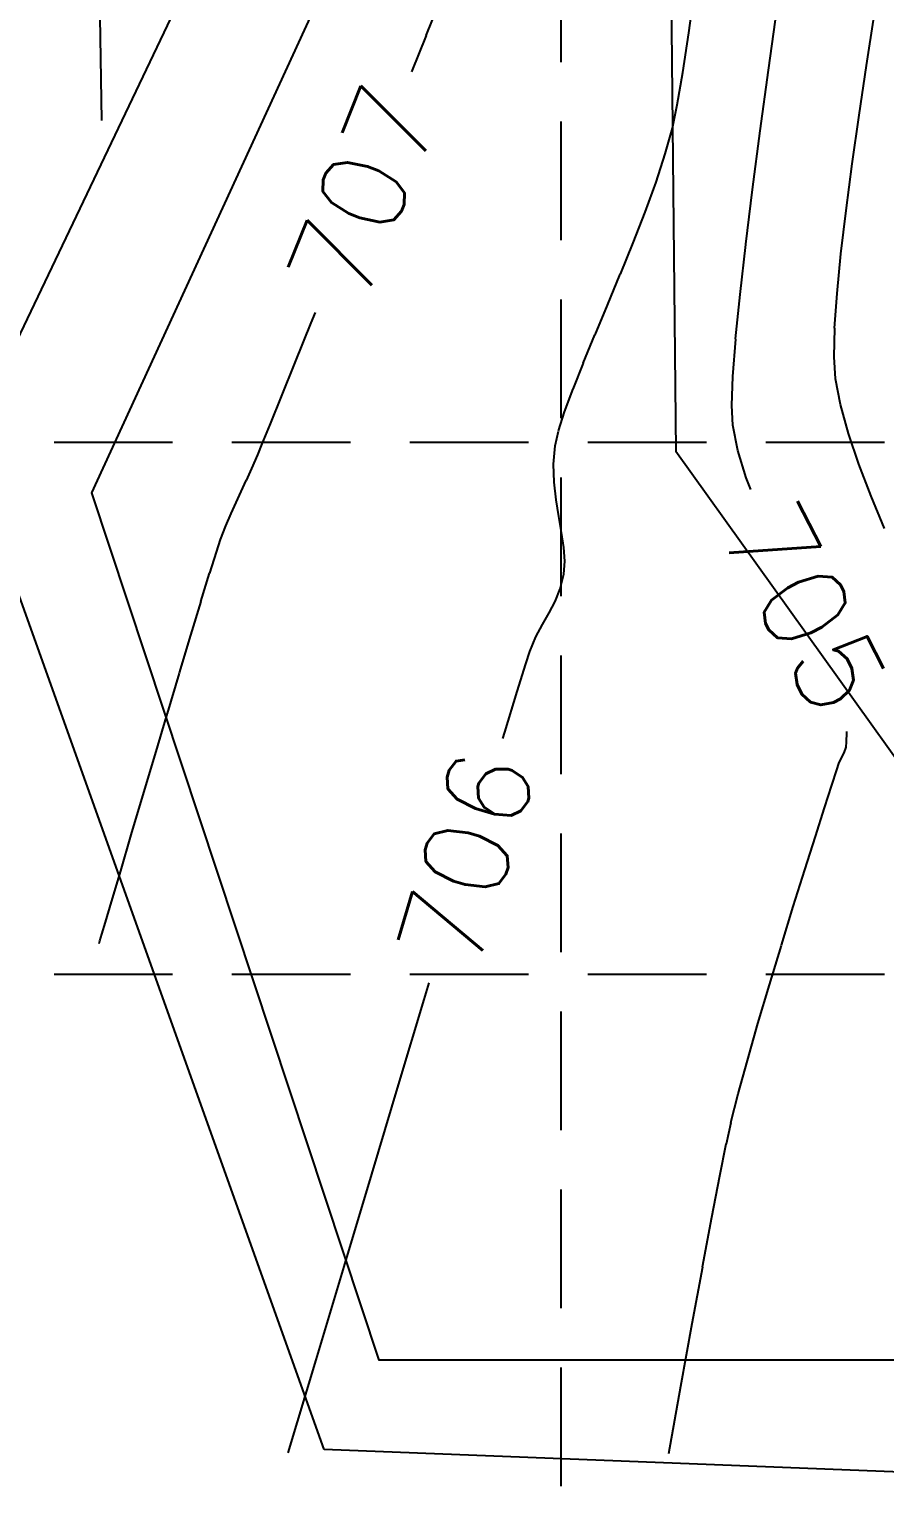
# Model space of a CAD drawing. Extents: x 5513 to 6525, y 3862 to 5479.
# Drawn here: x 5867.7 to 5908.3, y 4267.5 to 4337 of the extents above; entities that cross this region are included whole.
import ezdxf

# ---------------------------------------------------------------- set-up
doc = ezdxf.new("R2010")
doc.units = 0
doc.header["$LTSCALE"] = 50
doc.header["$MEASUREMENT"] = 0
doc.linetypes.add('HIDDEN', pattern=[0.375, 0.25, -0.125])
for name, color, linetype in [('CONT-MJR', 6, 'Continuous'), ('CONT-MNR', 14, 'Continuous'), ('GRID', 254, 'HIDDEN'), ('SRF-FLT', 7, 'Continuous'), ('v-prop-adjn', 2, 'Continuous'), ('v-topo-bndy', 140, 'Continuous'), ('V-TOPO-BNDY-2', 7, 'Continuous'), ('v-topo-break', 150, 'Continuous')]:
    doc.layers.add(name, color=color, linetype=linetype)
doc.styles.add('L80', font='simplex', dxfattribs={"height": 4})

msp = doc.modelspace()

# ---------------------------------------------------------------- linework, layer by layer
at = {"layer": 'CONT-MJR', "color": 42, "extrusion": (0.990319, -0.138807, 0), "elevation": 5243.876}
msp.add_lwpolyline([(5112.468, 705), (5115.437, 705)], dxfattribs=at)
at = {"layer": 'CONT-MJR', "color": 42, "elevation": 705}
for points in [[(5902.367, 4332.204), (5902.76, 4335.089)], [(5901.682, 4326.826), (5902.004, 4329.431)], [(5901.071, 4320.566), (5901.205, 4322.337)], [(5901.022, 4319.184), (5901.071, 4320.566)], [(5901.708, 4315.753), (5901.314, 4317.047)], [(5906.439, 4302.987), (5906.463, 4303.243)], [(5906.228, 4302.486), (5906.352, 4302.715)], [(5904.484, 4297.173), (5904.985, 4298.757)], [(5902.807, 4291.72), (5903.373, 4293.591)], [(5901.328, 4286.553), (5901.762, 4288.138)], [(5898.03, 4269.501), (5898.605, 4272.692)]]:
    msp.add_lwpolyline(points, dxfattribs=at)
at = {"layer": 'CONT-MJR', "color": 42, "extrusion": (0.99155, -0.129722, 0), "elevation": 5290.512}
msp.add_lwpolyline([(5058.47, 705), (5061.266, 705)], dxfattribs=at)
at = {"layer": 'CONT-MJR', "color": 42, "extrusion": (0.993645, -0.112557, 0), "elevation": 5377.166}
msp.add_lwpolyline([(4961.205, 705), (4963.603, 705)], dxfattribs=at)
at = {"layer": 'CONT-MJR', "color": 42, "extrusion": (0.995188, -0.097987, 0), "elevation": 5449.272}
msp.add_lwpolyline([(4879.78, 705), (4881.895, 705)], dxfattribs=at)
at = {"layer": 'CONT-MJR', "color": 42, "extrusion": (0.998798, 0.049026, 0), "elevation": 6105.678}
msp.add_lwpolyline([(4023.748, 705), (4024.687, 705)], dxfattribs=at)
at = {"layer": 'CONT-MJR', "color": 42, "extrusion": (0.979689, 0.200522, 0), "elevation": 6647.117}
msp.add_lwpolyline([(3046.019, 705), (3047.243, 705)], dxfattribs=at)
at = {"layer": 'CONT-MJR', "color": 42, "extrusion": (0.935709, 0.352772, 0), "elevation": 7044.761}
msp.add_lwpolyline([(1955.739, 705), (1956.331, 705)], dxfattribs=at)
at = {"layer": 'CONT-MJR', "color": 42, "extrusion": (0.999779, 0.021024, 0), "elevation": 5995.649}
msp.add_lwpolyline([(4178.53, 705), (4178.595, 705)], dxfattribs=at)
at = {"layer": 'CONT-MJR', "color": 42, "extrusion": (0.999733, -0.023099, 0), "elevation": 5805.484}
msp.add_lwpolyline([(4438.531, 705), (4438.949, 705)], dxfattribs=at)
at = {"layer": 'CONT-MJR', "color": 42, "extrusion": (0.904058, -0.42741, 0), "elevation": 3500.649}
msp.add_lwpolyline([(6413.781, 705), (6414.076, 705)], dxfattribs=at)
at = {"layer": 'CONT-MJR', "color": 42, "extrusion": (0.952786, -0.303642, 0), "elevation": 4321.005}
msp.add_lwpolyline([(5892.985, 705), (5893.27, 705)], dxfattribs=at)
at = {"layer": 'CONT-MJR', "color": 42, "extrusion": (0.950837, -0.309693, 0), "elevation": 4283.367}
msp.add_lwpolyline([(5918.703, 705), (5919.463, 705)], dxfattribs=at)
at = {"layer": 'CONT-MJR', "color": 42, "extrusion": (0.948514, -0.316737, 0), "elevation": 4239.347}
msp.add_lwpolyline([(5951.068, 705), (5951.391, 705)], dxfattribs=at)
at = {"layer": 'CONT-MJR', "color": 42, "extrusion": (0.951835, -0.30661, 0), "elevation": 4302.526}
msp.add_lwpolyline([(5903.663, 705), (5904.791, 705)], dxfattribs=at)
at = {"layer": 'CONT-MJR', "color": 42, "extrusion": (0.952676, -0.303988, 0), "elevation": 4318.765}
msp.add_lwpolyline([(5890.367, 705), (5891.795, 705)], dxfattribs=at)
at = {"layer": 'CONT-MJR', "color": 42, "extrusion": (0.954518, -0.298152, 0), "elevation": 4354.726}
msp.add_lwpolyline([(5860.34, 705), (5862.166, 705)], dxfattribs=at)
at = {"layer": 'CONT-MJR', "color": 42, "extrusion": (0.955669, -0.294443, 0), "elevation": 4377.451}
msp.add_lwpolyline([(5841.461, 705), (5843.385, 705)], dxfattribs=at)
at = {"layer": 'CONT-MJR', "color": 42, "extrusion": (0.958862, -0.283874, 0), "elevation": 4441.665}
msp.add_lwpolyline([(5788.902, 705), (5790.82, 705)], dxfattribs=at)
at = {"layer": 'CONT-MJR', "color": 42, "extrusion": (0.961212, -0.27581, 0), "elevation": 4490.133}
msp.add_lwpolyline([(5749.576, 705), (5751.39, 705)], dxfattribs=at)
at = {"layer": 'CONT-MJR', "color": 42, "extrusion": (0.969233, -0.246144, 0), "elevation": 4664.653}
msp.add_lwpolyline([(5605.843, 705), (5607.247, 705)], dxfattribs=at)
at = {"layer": 'CONT-MJR', "color": 42, "extrusion": (0.976816, -0.214079, 0), "elevation": 4846.808}
msp.add_lwpolyline([(5448.088, 705), (5449.121, 705)], dxfattribs=at)
at = {"layer": 'CONT-MJR', "color": 42, "extrusion": (0.980453, -0.196754, 0), "elevation": 4942.486}
msp.add_lwpolyline([(5359.896, 705), (5361.44, 705)], dxfattribs=at)
at = {"layer": 'CONT-MJR', "color": 42, "extrusion": (0.982041, -0.188667, 0), "elevation": 4986.495}
msp.add_lwpolyline([(5316.979, 705), (5318.978, 705)], dxfattribs=at)
at = {"layer": 'CONT-MJR', "color": 42, "extrusion": (0.982928, -0.183992, 0), "elevation": 5011.735}
msp.add_lwpolyline([(5290.798, 705), (5293.194, 705)], dxfattribs=at)
at = {"layer": 'CONT-MJR', "color": 42, "extrusion": (0.983492, -0.180954, 0), "elevation": 5028.063}
msp.add_lwpolyline([(5272.548, 705), (5275.284, 705)], dxfattribs=at)
at = {"layer": 'CONT-MJR', "color": 42, "extrusion": (0.983881, -0.178826, 0), "elevation": 5039.455}
msp.add_lwpolyline([(5258.643, 705), (5261.661, 705)], dxfattribs=at)
at = {"layer": 'CONT-MNR', "color": 42, "extrusion": (0.929027, -0.370013, 0), "elevation": 3864.107}
msp.add_lwpolyline([(6207.023, 707), (6209.365, 707)], dxfattribs=at)
at = {"layer": 'CONT-MNR', "color": 42, "extrusion": (0.990414, -0.138131, 0), "elevation": 5243.382}
msp.add_lwpolyline([(5110.115, 706), (5112.322, 706)], dxfattribs=at)
at = {"layer": 'CONT-MNR', "color": 42, "extrusion": (0.988349, -0.152205, 0), "elevation": 5178.726}
msp.add_lwpolyline([(5183.926, 704), (5186.315, 704)], dxfattribs=at)
at = {"layer": 'CONT-MNR', "color": 42, "extrusion": (0.928724, -0.370771, 0), "elevation": 3859.042}
msp.add_lwpolyline([(6208.322, 707), (6210.174, 707)], dxfattribs=at)
at = {"layer": 'CONT-MNR', "color": 42}
for points, elevation in [([(5898.698, 4334.967), (5898.984, 4336.856)], 706), ([(5906.73, 4330.638), (5907.058, 4332.942)], 704), ([(5897.869, 4331.109), (5898.209, 4332.335)], 706), ([(5897.428, 4329.772), (5897.869, 4331.109)], 706), ([(5896.91, 4328.355), (5897.428, 4329.772)], 706), ([(5896.339, 4326.891), (5896.91, 4328.355)], 706), ([(5906.011, 4324.491), (5906.195, 4326.367)], 704), ([(5894.536, 4322.531), (5895.128, 4323.947)], 706), ([(5879.673, 4319.614), (5880.324, 4321.228)], 707), ([(5893.091, 4318.885), (5893.494, 4319.968)], 706), ([(5879.145, 4318.31), (5879.673, 4319.614)], 707), ([(5907.052, 4316.398), (5906.558, 4317.86)], 704), ([(5892.571, 4316.398), (5892.639, 4317.273)], 706), ([(5878.266, 4316.196), (5878.544, 4316.84)], 707), ([(5907.632, 4314.88), (5907.052, 4316.398)], 704), ([(5892.82, 4313.923), (5892.692, 4314.717)], 706), ([(5892.951, 4313.168), (5892.82, 4313.923)], 706), ([(5893.054, 4312.457), (5892.951, 4313.168)], 706), ([(5876.266, 4311.228), (5876.583, 4312.233)], 707), ([(5893.099, 4311.797), (5893.054, 4312.457)], 706), ([(5892.88, 4310.494), (5893.054, 4311.193)], 706), ([(5875.37, 4308.292), (5875.855, 4309.891)], 707), ([(5892.047, 4308.803), (5892.356, 4309.348)], 706), ([(5891.736, 4308.213), (5892.047, 4308.803)], 706), ([(5874.261, 4304.589), (5874.833, 4306.502)], 707), ([(5890.85, 4305.633), (5891.252, 4306.934)], 706), ([(5873.1, 4300.679), (5873.677, 4302.625)], 707), ([(5886.435, 4291.019), (5886.676, 4291.819)], 706), ([(5885.222, 4286.982), (5886.435, 4291.019)], 706)]:
    msp.add_lwpolyline(points, dxfattribs=dict(at, elevation=elevation))
at = {"layer": 'CONT-MNR', "color": 42, "extrusion": (0.98904, -0.147646, 0), "elevation": 5202.577}
msp.add_lwpolyline([(5157.607, 704), (5159.989, 704)], dxfattribs=at)
at = {"layer": 'CONT-MNR', "color": 42, "extrusion": (0.985793, -0.167964, 0), "elevation": 5086.779}
msp.add_lwpolyline([(5262.599, 706), (5264.149, 706)], dxfattribs=at)
at = {"layer": 'CONT-MNR', "color": 42, "extrusion": (0.979119, -0.203287, 0), "elevation": 4894.34}
msp.add_lwpolyline([(5440.904, 706), (5442.031, 706)], dxfattribs=at)
at = {"layer": 'CONT-MNR', "color": 42, "extrusion": (0.991378, -0.131033, 0), "elevation": 5288.345}
msp.add_lwpolyline([(5065.051, 704), (5067.277, 704)], dxfattribs=at)
at = {"layer": 'CONT-MNR', "color": 42, "extrusion": (0.993099, -0.117277, 0), "elevation": 5358.054}
msp.add_lwpolyline([(4989.173, 704), (4991.251, 704)], dxfattribs=at)
at = {"layer": 'CONT-MNR', "color": 42, "extrusion": (0.926333, -0.376705, 0), "elevation": 3832.014}
msp.add_lwpolyline([(6227.726, 706), (6229.323, 706)], dxfattribs=at)
at = {"layer": 'CONT-MNR', "color": 42, "extrusion": (0.923352, -0.383954, 0), "elevation": 3783.081}
msp.add_lwpolyline([(6255.985, 706), (6257.571, 706)], dxfattribs=at)
at = {"layer": 'CONT-MNR', "color": 42, "extrusion": (0.997683, -0.068028, 0), "elevation": 5598.142}
msp.add_lwpolyline([(4714.603, 704), (4716.248, 704)], dxfattribs=at)
at = {"layer": 'CONT-MNR', "color": 42, "extrusion": (0.927729, -0.373254, 0), "elevation": 3842.434}
msp.add_lwpolyline([(6205.799, 707), (6206.337, 707)], dxfattribs=at)
at = {"layer": 'CONT-MNR', "color": 42, "extrusion": (0.927532, -0.373743, 0), "elevation": 3839.159}
msp.add_lwpolyline([(6205.811, 707), (6207.826, 707)], dxfattribs=at)
at = {"layer": 'CONT-MNR', "color": 42, "extrusion": (0.924205, -0.381897, 0), "elevation": 3796.995}
msp.add_lwpolyline([(6244.565, 706), (6246.011, 706)], dxfattribs=at)
at = {"layer": 'CONT-MNR', "color": 42, "extrusion": (0.999788, -0.020576, 0), "elevation": 5815.704}
msp.add_lwpolyline([(4442.091, 704), (4443.452, 704)], dxfattribs=at)
at = {"layer": 'CONT-MNR', "color": 42, "extrusion": (0.928773, -0.37065, 0), "elevation": 3872.522}
msp.add_lwpolyline([(6196.69, 706), (6198.01, 706)], dxfattribs=at)
at = {"layer": 'CONT-MNR', "color": 42, "extrusion": (0.99786, 0.065391, 0), "elevation": 6175.816}
msp.add_lwpolyline([(3925.013, 704), (3926.051, 704)], dxfattribs=at)
at = {"layer": 'CONT-MNR', "color": 42, "extrusion": (0.981524, 0.191338, 0), "elevation": 6623.488}
msp.add_lwpolyline([(3109.35, 704), (3110.6, 704)], dxfattribs=at)
at = {"layer": 'CONT-MNR', "color": 42, "extrusion": (0.963421, 0.267992, 0), "elevation": 6847.654}
msp.add_lwpolyline([(2577.01, 704), (2578.428, 704)], dxfattribs=at)
at = {"layer": 'CONT-MNR', "color": 42, "extrusion": (0.95186, -0.306532, 0), "elevation": 4285.523}
msp.add_lwpolyline([(5916.442, 706), (5917.397, 706)], dxfattribs=at)
at = {"layer": 'CONT-MNR', "color": 42, "extrusion": (0.92635, -0.376664, 0), "elevation": 3819.595}
msp.add_lwpolyline([(6213.71, 707), (6214.727, 707)], dxfattribs=at)
at = {"layer": 'CONT-MNR', "color": 42, "extrusion": (0.975251, -0.221103, 0), "elevation": 4792.239}
msp.add_lwpolyline([(5513.301, 706), (5514.022, 706)], dxfattribs=at)
at = {"layer": 'CONT-MNR', "color": 42, "extrusion": (0.924779, -0.380505, 0), "elevation": 3793.773}
msp.add_lwpolyline([(6228.938, 707), (6229.509, 707)], dxfattribs=at)
at = {"layer": 'CONT-MNR', "color": 42, "extrusion": (0.999469, 0.032587, 0), "elevation": 6030.101}
msp.add_lwpolyline([(4121.228, 706), (4122.083, 706)], dxfattribs=at)
at = {"layer": 'CONT-MNR', "color": 42, "extrusion": (0.904613, -0.426234, 0), "elevation": 3477.85}
msp.add_lwpolyline([(6408.8, 707), (6409.38, 707)], dxfattribs=at)
at = {"layer": 'CONT-MNR', "color": 42, "extrusion": (0.909418, -0.415883, 0), "elevation": 3550.769}
msp.add_lwpolyline([(6369.272, 707), (6369.898, 707)], dxfattribs=at)
at = {"layer": 'CONT-MNR', "color": 42, "extrusion": (0.993692, 0.112148, 0), "elevation": 6339.405}
msp.add_lwpolyline([(3626.645, 706), (3627.477, 706)], dxfattribs=at)
at = {"layer": 'CONT-MNR', "color": 42, "extrusion": (0.905181, -0.425026, 0), "elevation": 3486.403}
msp.add_lwpolyline([(6403.585, 707), (6404.15, 707)], dxfattribs=at)
at = {"layer": 'CONT-MNR', "color": 42, "extrusion": (0.922669, 0.385593, 0), "elevation": 7114.575}
msp.add_lwpolyline([(1701.61, 704), (1703.268, 704)], dxfattribs=at)
at = {"layer": 'CONT-MNR', "color": 42, "extrusion": (0.91141, -0.411498, 0), "elevation": 3581.384}
msp.add_lwpolyline([(6350.374, 707), (6350.953, 707)], dxfattribs=at)
at = {"layer": 'CONT-MNR', "color": 42, "extrusion": (0.932959, -0.359982, 0), "elevation": 3930.258}
msp.add_lwpolyline([(6139.237, 707), (6139.936, 707)], dxfattribs=at)
at = {"layer": 'CONT-MNR', "color": 42, "extrusion": (0.921548, -0.388264, 0), "elevation": 3741.202}
msp.add_lwpolyline([(6256.928, 707), (6257.552, 707)], dxfattribs=at)
at = {"layer": 'CONT-MNR', "color": 42, "extrusion": (0.947673, -0.319244, 0), "elevation": 4192.421}
msp.add_lwpolyline([(5962.649, 707), (5963.284, 707)], dxfattribs=at)
at = {"layer": 'CONT-MNR', "color": 42, "extrusion": (0.997235, -0.074313, 0), "elevation": 5556.381}
msp.add_lwpolyline([(4737.204, 706), (4737.81, 706)], dxfattribs=at)
at = {"layer": 'CONT-MNR', "color": 42, "extrusion": (0.955897, -0.293703, 0), "elevation": 4350.88}
msp.add_lwpolyline([(5845.569, 707), (5846.967, 707)], dxfattribs=at)
at = {"layer": 'CONT-MNR', "color": 42, "extrusion": (0.928305, -0.371819, 0), "elevation": 3867.669}
msp.add_lwpolyline([(6191.893, 706), (6192.538, 706)], dxfattribs=at)
at = {"layer": 'CONT-MNR', "color": 42, "extrusion": (0.887136, -0.461508, 0), "elevation": 3238.522}
msp.add_lwpolyline([(6542.348, 706), (6542.965, 706)], dxfattribs=at)
at = {"layer": 'CONT-MNR', "color": 42, "extrusion": (0.957734, -0.287655, 0), "elevation": 4387.739}
msp.add_lwpolyline([(5814.41, 707), (5816.28, 707)], dxfattribs=at)
at = {"layer": 'CONT-MNR', "color": 42, "extrusion": (0.919838, -0.392298, 0), "elevation": 3729.342}
msp.add_lwpolyline([(6273.429, 706), (6274.174, 706)], dxfattribs=at)
at = {"layer": 'CONT-MNR', "color": 42, "extrusion": (0.951628, -0.307253, 0), "elevation": 4282.961}
msp.add_lwpolyline([(5908.704, 706), (5909.326, 706)], dxfattribs=at)
at = {"layer": 'CONT-MNR', "color": 42, "extrusion": (0.956519, -0.291669, 0), "elevation": 4378.894}
msp.add_lwpolyline([(5834.572, 706), (5836.598, 706)], dxfattribs=at)
at = {"layer": 'CONT-MNR', "color": 42, "extrusion": (0.958496, -0.285106, 0), "elevation": 4403.19}
msp.add_lwpolyline([(5798.671, 707), (5800.72, 707)], dxfattribs=at)
at = {"layer": 'CONT-MNR', "color": 42, "extrusion": (0.957005, -0.290072, 0), "elevation": 4388.623}
msp.add_lwpolyline([(5826.949, 706), (5827.257, 706)], dxfattribs=at)
at = {"layer": 'CONT-MNR', "color": 42, "extrusion": (0.958843, -0.283936, 0), "elevation": 4410.262}
msp.add_lwpolyline([(5789.327, 707), (5791.264, 707)], dxfattribs=at)
at = {"layer": 'CONT-MNR', "color": 42, "extrusion": (0.958908, -0.283717, 0), "elevation": 4411.585}
msp.add_lwpolyline([(5786.548, 707), (5788.319, 707)], dxfattribs=at)
at = {"layer": 'CONT-MNR', "color": 42, "extrusion": (0.958889, -0.283783, 0), "elevation": 4411.19}
msp.add_lwpolyline([(5785.316, 707), (5786.849, 707)], dxfattribs=at)
at = {"layer": 'CONT-MNR', "color": 42, "extrusion": (0.958759, -0.28422, 0), "elevation": 4408.553}
msp.add_lwpolyline([(5786.321, 707), (5787.326, 707)], dxfattribs=at)
at = {"layer": 'CONT-MNR', "color": 42, "extrusion": (0.958511, -0.285054, 0), "elevation": 4403.515}
msp.add_lwpolyline([(5789.556, 707), (5790.157, 707)], dxfattribs=at)
at = {"layer": 'CONT-MNR', "color": 42, "extrusion": (0.958161, -0.286229, 0), "elevation": 4396.414}
msp.add_lwpolyline([(5794.632, 707), (5794.95, 707)], dxfattribs=at)
at = {"layer": 'CONT-MNR', "color": 42, "extrusion": (0.957805, -0.287417, 0), "elevation": 4389.221}
msp.add_lwpolyline([(5799.949, 707), (5800.082, 707)], dxfattribs=at)
at = {"layer": 'CONT-MNR', "color": 42, "extrusion": (0.957759, -0.287571, 0), "elevation": 4403.814}
msp.add_lwpolyline([(5793.889, 706), (5798.316, 706)], dxfattribs=at)
at = {"layer": 'CONT-MNR', "color": 42, "extrusion": (0.957815, -0.287384, 0), "elevation": 4404.945}
msp.add_lwpolyline([(5788.466, 706), (5793.029, 706)], dxfattribs=at)
at = {"layer": 'CONT-MNR', "color": 42, "extrusion": (0.95786, -0.287235, 0), "elevation": 4405.845}
msp.add_lwpolyline([(5783.157, 706), (5787.781, 706)], dxfattribs=at)
at = {"layer": 'CONT-MNR', "color": 42, "extrusion": (0.957896, -0.287115, 0), "elevation": 4406.57}
msp.add_lwpolyline([(5777.996, 706), (5782.604, 706)], dxfattribs=at)
at = {"layer": 'GRID', "color": 253, "linetype": 'HIDDEN', "ltscale": 0.45}
for p, q in [((5892.928, 3989.519), (5892.928, 5452.432)), ((5539.823, 4317.451), (6498.252, 4317.451)), ((5539.823, 4292.229), (6498.252, 4292.229))]:
    msp.add_line(p, q, dxfattribs=at)
at = {"layer": 'SRF-FLT', "color": 7}
msp.add_polyline3d([(5957.94, 4450.63, 705.456), (5922.513, 4412.647, 707.235), (5897.781, 4374.02, 707.212), (5898.366, 4317.022, 705.555), (5909.985, 4300.813, 704.735), (5944.35, 4298.817, 703.436), (5985.055, 4352.052, 703.135), (6015.699, 4395.529, 703.426), (6018.559, 4429.225, 703.734), (6001.306, 4429.378, 698.095), (5991.521, 4433.165, 698.153), (5957.94, 4450.63, 705.456)], dxfattribs=at)
at = {"layer": 'v-prop-adjn', "color": 7}
msp.add_line((5868.99, 4478.791, -7.22), (5871.132, 4332.698, -7.22), dxfattribs=at)
at = {"layer": 'v-topo-bndy', "color": 7}
msp.add_polyline3d([(6015.699, 4395.529, 703.426), (5985.055, 4352.052, 703.135), (5944.35, 4298.817, 703.436), (5912.06, 4273.922, 704.678), (5884.302, 4273.922, 705.854), (5870.684, 4315.045, 707.416), (5897.781, 4374.02, 707.212), (5889.344, 4401.54, 708.194), (5883.309, 4417.725, 708.676), (5829.125, 4416.894, 708.59), (5811.693, 4423.526, 708.352), (5796.342, 4459.323, 708.22), (5726.865, 4467.431, 707.392), (5626.223, 4465.512, 705.963), (5596.445, 4470.284, 711.435), (5591.563, 4472.998, 711.285), (5564.715, 4472.466, 711.04)], dxfattribs=at)
at = {"layer": 'V-TOPO-BNDY-2', "color": 7}
msp.add_lwpolyline([(6474.745, 4488.723), (6453.14, 4474.748), (6399.762, 4469.666), (6070.6, 4469.666), (6023.576, 4427.738), (6021.035, 4395.975), (5922.232, 4268.089), (5881.696, 4269.691), (5864.714, 4317.203), (5891.403, 4373.106), (5877.423, 4411.221), (5810.065, 4411.221), (5787.707, 4457.393), (5654.263, 4462.475), (5576.738, 4466.287), (5564.715, 4465.972)], dxfattribs=at)
at = {"layer": 'v-topo-break', "color": 7}
msp.add_polyline3d([(5957.94, 4450.63, 705.456), (5922.513, 4412.647, 707.235), (5897.781, 4374.02, 707.212), (5898.366, 4317.022, 705.555), (5909.985, 4300.813, 704.735), (5944.35, 4298.817, 703.436), (5985.055, 4352.052, 703.135), (6015.699, 4395.529, 703.426), (6018.559, 4429.225, 703.734), (6001.306, 4429.378, 698.095), (5991.521, 4433.165, 698.153), (5957.94, 4450.63, 705.456)], dxfattribs=at)

# ---------------------------------------------------------------- texts
at = {"layer": 'CONT-MJR', "color": 42, "insert": (5903.909, 4315.099, 705), "char_height": 4, "width": 15.04762, "attachment_point": 1, "rotation": 297.20781, "style": 'L80'}
msp.add_mtext('\\Fsimplex.shx;\\W1.0000000000;\\T1.0000000000;\\o\\l705', dxfattribs=at)
at = {"layer": 'CONT-MNR', "color": 42, "char_height": 4, "width": 15.04762, "attachment_point": 1, "style": 'L80'}
for s, insert, rotation in [('\\Fsimplex.shx;\\W1.0000000000;\\T1.0000000000;\\o\\l707', (5879.797, 4325.268, 707), 68.13822), ('\\Fsimplex.shx;\\W1.0000000000;\\T1.0000000000;\\o\\l706', (5885.048, 4293.354, 706), 73.2292)]:
    msp.add_mtext(s, dxfattribs=dict(at, insert=insert, rotation=rotation))

doc.saveas('drawing.dxf')
